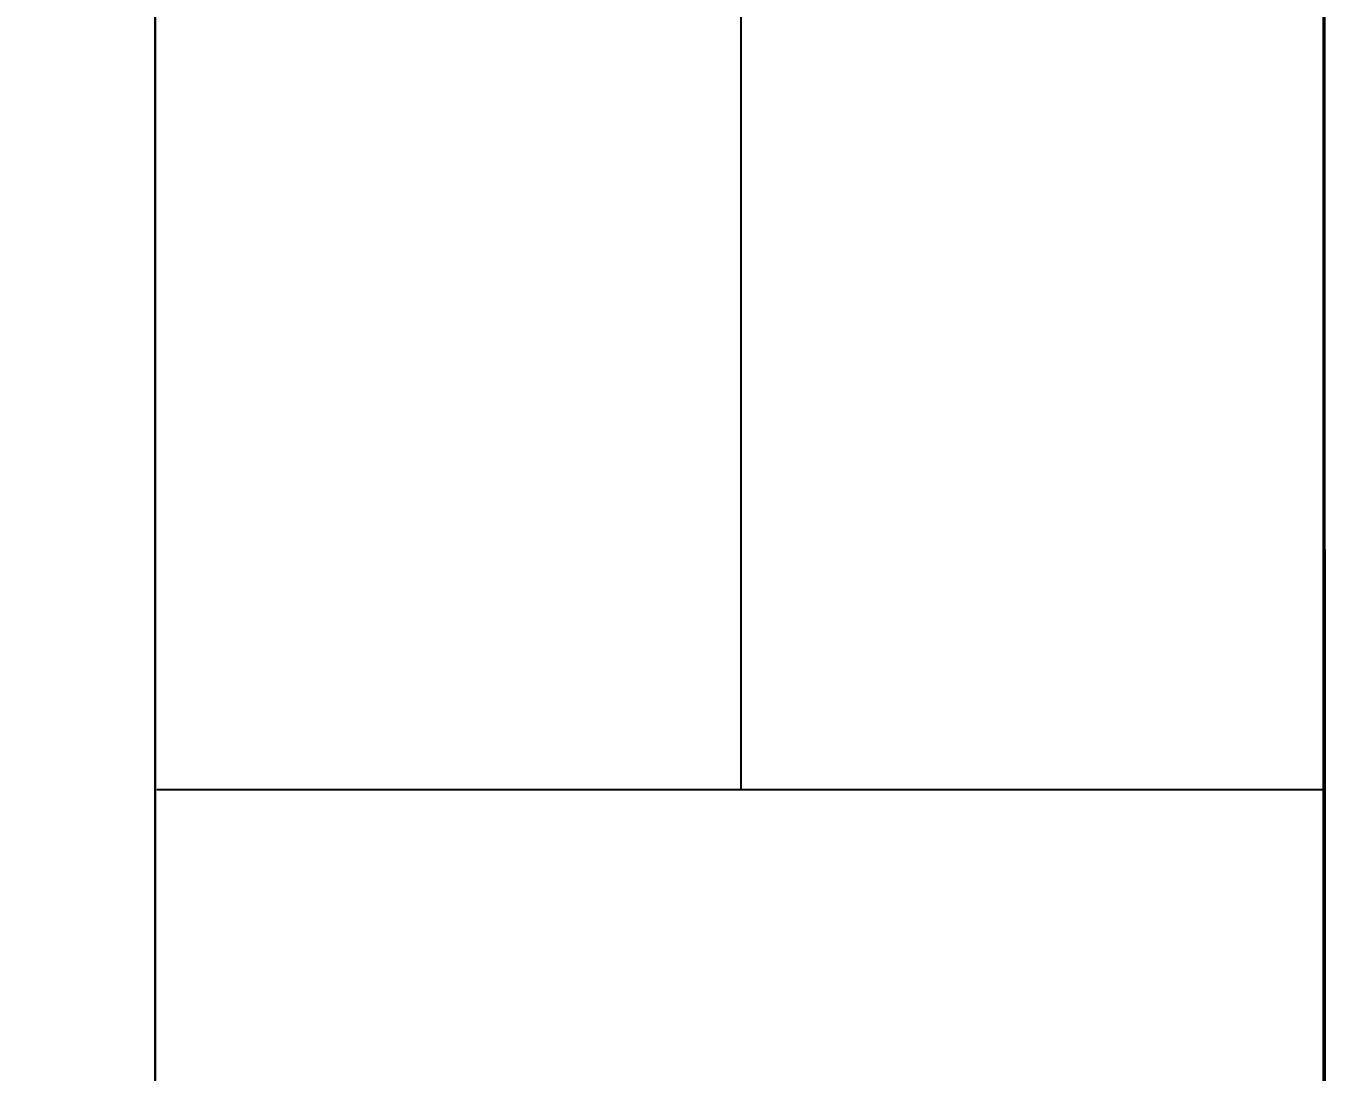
# Model space of a CAD drawing. Header units: metres. Extents: x 0 to 298, y 0 to 162.
# Drawn here: x 173.1086 to 173.3644, y 89.9748 to 90.1806 of the extents above; entities that cross this region are included whole.
import ezdxf

# ---------------------------------------------------------------- set-up
doc = ezdxf.new("R2010")
doc.units = ezdxf.units.M
doc.header["$MEASUREMENT"] = 0
doc.layers.add('BLK_1_FLR_0_BLT_UP_AREA', color=4, linetype='Continuous', lineweight=30)
doc.layers.add('BLK_1_FLR_0_CARPET_AREA', color=10, linetype='Continuous')
doc.styles.add('working', font='timesbd.ttf', dxfattribs={"height": 0.25})
doc.dimstyles.new('new model', dxfattribs={"dimtxt": 0.25, "dimasz": 0.23, "dimexe": 0.1, "dimexo": 0.1, "dimgap": 0, "dimtad": 0, "dimtoh": 1, "dimzin": 1, "dimdsep": 46, "dimtxsty": 'working', "dimcen": 0.09, "dimse1": 1, "dimse2": 1, "dimclrd": 8, "dimclre": 8, "dimclrt": 3, "dimadec": 1, "dimazin": 0, "dimtfac": 1, "dimtofl": 0, "dimtmove": 0, "dimatfit": 3, "dimfxl": 0, "dimtolj": 1, "dimtzin": 0, "dimlwd": -1, "dimlwe": -1, "dimarcsym": 0})

# ---------------------------------------------------------------- blocks, each defined once
blk = doc.blocks.new('*D82')
at = {"color": 8}
for p, q in [((171.46117, 106.8172), (171.46117, 98.07304)), ((171.46117, 88.5422), (171.46117, 97.28637))]:
    blk.add_line(p, q, dxfattribs=at)
at = {"color": 8, "lineweight": 35}
for points in [[(171.42284, 106.8172), (171.4995, 106.8172), (171.46117, 107.0472)], [(171.42284, 88.5422), (171.4995, 88.5422), (171.46117, 88.3122)]]:
    blk.add_solid(points, dxfattribs=at)
at = {"layer": 'Defpoints', "color": 0, "lineweight": 35}
for p in [(173.13408, 107.0472), (171.46117, 88.3122), (173.13408, 88.3122)]:
    blk.add_point(p, dxfattribs=at)
at = {"color": 3, "insert": (171.46117, 97.6797), "char_height": 0.25, "attachment_point": 5, "rotation": 90, "style": 'working'}
blk.add_mtext('\\A1;18.73', dxfattribs=at)
blk = doc.blocks.new('*D84')
at = {"color": 8}
for p, q in [((173.36408, 85.88329), (198.76216, 85.88329)), ((224.9713, 85.88329), (199.57322, 85.88329))]:
    blk.add_line(p, q, dxfattribs=at)
at = {"color": 8, "lineweight": 35}
for points in [[(173.36408, 85.92163), (173.36408, 85.84496), (173.13408, 85.88329)], [(224.9713, 85.92163), (224.9713, 85.84496), (225.2013, 85.88329)]]:
    blk.add_solid(points, dxfattribs=at)
at = {"layer": 'Defpoints', "color": 0, "lineweight": 35}
for p in [(225.2013, 91.89751), (173.13408, 88.3122), (173.13408, 85.88329)]:
    blk.add_point(p, dxfattribs=at)
at = {"color": 3, "insert": (199.16769, 85.88329), "char_height": 0.25, "attachment_point": 5, "style": 'working'}
blk.add_mtext('\\A1;52.07', dxfattribs=at)
blk = doc.blocks.new('*D98')
at = {"color": 8}
for p, q in [((172.18896, 91.6685), (172.18771, 90.53612)), ((172.18577, 88.7735), (172.18702, 89.90588))]:
    blk.add_line(p, q, dxfattribs=at)
at = {"color": 8, "lineweight": 35}
for points in [[(172.15063, 91.66854), (172.22729, 91.66846), (172.18921, 91.8985)], [(172.14743, 88.77354), (172.2241, 88.77346), (172.18551, 88.5435)]]:
    blk.add_solid(points, dxfattribs=at)
at = {"layer": 'Defpoints', "color": 0, "lineweight": 35}
for p in [(173.36408, 91.8972), (172.18551, 88.5435), (173.36038, 88.5422)]:
    blk.add_point(p, dxfattribs=at)
at = {"color": 3, "insert": (172.18736, 90.221), "char_height": 0.25, "attachment_point": 5, "rotation": 89.9368, "style": 'working'}
blk.add_mtext('\\A1;3.36', dxfattribs=at)
blk = doc.blocks.new('*D251')
at = {"color": 8}
for p, q in [((172.90408, 87.42998), (172.67408, 87.42998)), ((173.59446, 87.42998), (173.82446, 87.42998))]:
    blk.add_line(p, q, dxfattribs=at)
at = {"color": 8, "lineweight": 35}
for points in [[(172.90408, 87.46831), (172.90408, 87.39164), (173.13408, 87.42998)], [(173.59446, 87.46831), (173.59446, 87.39164), (173.36446, 87.42998)]]:
    blk.add_solid(points, dxfattribs=at)
at = {"layer": 'Defpoints', "color": 0, "lineweight": 35}
for p in [(173.13408, 91.8972), (173.36446, 91.89722), (173.36446, 87.42998)]:
    blk.add_point(p, dxfattribs=at)
at = {"color": 3, "insert": (173.28068, 87.15734), "char_height": 0.25, "attachment_point": 5, "style": 'working'}
blk.add_mtext('\\A1;0.23', dxfattribs=at)

msp = doc.modelspace()

# ---------------------------------------------------------------- linework, layer by layer
at = {"ltscale": 0.25}
for p, q in [((173.13408, 88.3122), (173.13408, 107.0472)), ((173.36408, 92.1272), (173.36438, 89.8822))]:
    msp.add_line(p, q, dxfattribs=at)
for p, q in [((173.24938, 91.59032), (173.24938, 90.03032)), ((173.36438, 90.03032), (173.13438, 90.03032))]:
    msp.add_line(p, q)
msp.add_lwpolyline([(173.13408, 107.0472), (225.20038, 107.0472), (225.2013, 91.89751), (216.30083, 91.89751), (216.30083, 96.2272), (210.33203, 96.2272), (210.33203, 94.4272), (202.33203, 94.4272), (202.33203, 93.4272), (195.84815, 93.4272), (195.84815, 94.4272), (187.8483, 94.4272), (187.8483, 96.2272), (183.35038, 96.2272), (183.35038, 91.8972), (184.35038, 91.8972), (184.35038, 88.3122), (173.13408, 88.3122)], close=True)
at = {"layer": 'BLK_1_FLR_0_BLT_UP_AREA', "color": 26}
msp.add_lwpolyline([(173.13408, 88.3122), (183.35038, 88.3122), (183.35038, 96.2272), (216.30099, 96.22712), (216.30098, 91.89747), (225.20115, 91.89755), (225.19992, 107.0472), (173.13408, 107.0472)], close=True, dxfattribs=at)
at = {"layer": 'BLK_1_FLR_0_CARPET_AREA', "color": 15, "linetype": 'Continuous', "lineweight": 30}
msp.add_lwpolyline([(178.39873, 91.8972), (173.36408, 91.8972), (173.36408, 89.8822), (173.47838, 89.8822), (173.47838, 89.7622), (173.36438, 89.7622), (173.36038, 88.5422), (174.45638, 88.5422), (174.45638, 89.7622), (174.35838, 89.7622), (174.35838, 89.8822), (174.67438, 89.8822)], dxfattribs=at)

# ---------------------------------------------------------------- dimensions: what is measured, and where the dimension line sits
dim = msp.add_linear_dim(base=(171.4611692206, 88.312203286), p1=(173.1340816788, 107.0472032859), p2=(173.1340816788, 88.312203286), angle=90, dimstyle='new model', override={"dimpost": '\\X'})
dim.commit()
dim.dimension.update_dxf_attribs({"geometry": '*D82', "text_midpoint": (171.4611692206, 97.6797032859)})
dim = msp.add_aligned_dim(p1=(173.36408, 91.8972), p2=(173.36038, 88.5422), distance=-1.17487, dimstyle='new model', override={"dimpost": '\\X'})
dim.commit()
dim.dimension.update_dxf_attribs({"geometry": '*D98', "text_midpoint": (172.18736, 90.221)})
dim = msp.add_linear_dim(base=(173.36446, 87.42998), p1=(173.13408, 91.8972), p2=(173.36446, 91.89722), dimstyle='new model', override={"dimpost": '\\X', "dimtmove": 2})
dim.commit()
dim.dimension.update_dxf_attribs({"geometry": '*D251', "text_midpoint": (173.28068, 87.15734), "dimtype": 160})
dim = msp.add_linear_dim(base=(173.13408, 85.88329), p1=(225.2013, 91.89751), p2=(173.13408, 88.3122), dimstyle='new model', override={"dimpost": '\\X'})
dim.commit()
dim.dimension.update_dxf_attribs({"geometry": '*D84', "text_midpoint": (199.16769, 85.88329)})

doc.saveas('drawing.dxf')
